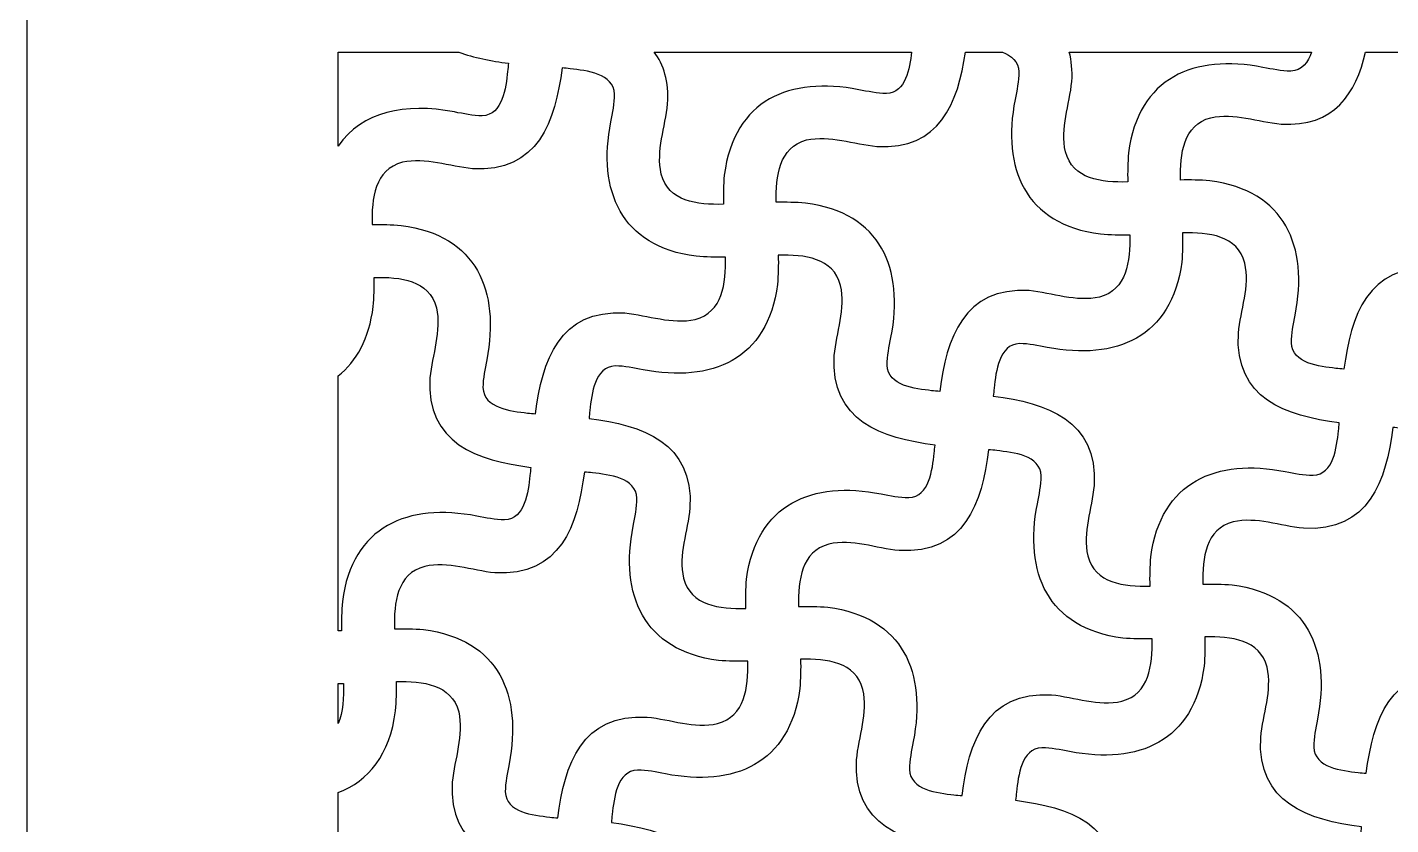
# Model space of a CAD drawing. Header units: centimetres. Extents: x 14.9 to 19.8, y -9 to 9.
# Drawn here: x 14.876 to 17.387, y 5.573 to 7.042 of the extents above; entities that cross this region are included whole.
import ezdxf

# ---------------------------------------------------------------- set-up
doc = ezdxf.new("R2010")
doc.units = ezdxf.units.CM
doc.header["$MEASUREMENT"] = 0
doc.layers.add('layer 1', color=7, linetype='Continuous')

msp = doc.modelspace()

# ---------------------------------------------------------------- linework, layer by layer
at = {"layer": 'layer 1', "color": 250}
msp.add_open_spline([(19.7855, 9.00077), (18.14914, 9.00077), (16.51278, 9.00077), (14.87641, 9.00077), (14.87641, 9.00077), (14.87641, 3.53168), (14.87641, -1.93741), (14.87641, -7.4065), (14.87641, -7.4065), (14.87643, -7.4065), (14.87644, -7.4065), (14.87645, -7.4065), (14.87645, -7.4065), (14.87645, -7.93741), (14.87645, -8.46832), (14.87645, -8.99923), (14.87645, -8.99923), (15.06736, -8.99923), (15.25827, -8.99923), (15.44918, -8.99923), (15.44918, -8.99923), (15.44918, -8.91741), (15.44918, -8.83559), (15.44918, -8.75378), (15.44918, -8.75378), (15.65112, -8.75378), (15.85306, -8.75378), (16.055, -8.75378), (16.055, -8.75378), (16.055, -8.5939), (16.055, -8.43402), (16.055, -8.27413), (16.055, -8.27413), (16.1367, -8.27251), (16.2184, -8.27088), (16.30009, -8.26924), (16.30009, -8.26924), (16.3146, -8.31061), (16.33361, -8.34649), (16.36518, -8.37815), (16.36518, -8.37815), (16.39609, -8.40916), (16.42803, -8.42833), (16.46555, -8.43705), (16.46555, -8.43705), (16.5152, -8.4486), (16.56764, -8.44357), (16.6075, -8.4088), (16.6075, -8.4088), (16.64607, -8.37513), (16.66833, -8.32123), (16.67633, -8.2698), (16.67633, -8.2698), (16.69915, -8.27211), (16.71856, -8.27158), (16.73687, -8.26896), (16.73687, -8.26896), (16.82824, -8.25588), (16.87139, -8.19807), (16.87911, -8.11089), (16.87911, -8.11089), (16.881, -8.08953), (16.87949, -8.06844), (16.87271, -8.04988), (16.87271, -8.04988), (16.87414, -8.05023), (16.87558, -8.05059), (16.87701, -8.05095), (16.87701, -8.05095), (16.90926, -8.0621), (16.9415, -8.07324), (16.97374, -8.08439), (16.97374, -8.08439), (16.99308, -8.28195), (17.14564, -8.43577), (17.33098, -8.43577), (17.33098, -8.43577), (17.51631, -8.43577), (17.66888, -8.28195), (17.68822, -8.08439), (17.68822, -8.08439), (17.72046, -8.07324), (17.7527, -8.0621), (17.78494, -8.05095), (17.78494, -8.05095), (17.78638, -8.05059), (17.78781, -8.05023), (17.78925, -8.04988), (17.78925, -8.04988), (17.78246, -8.06844), (17.78096, -8.08953), (17.78285, -8.11089), (17.78285, -8.11089), (17.79056, -8.19807), (17.83372, -8.25588), (17.92508, -8.26896), (17.92508, -8.26896), (17.94339, -8.27158), (17.96281, -8.27211), (17.98563, -8.2698), (17.98563, -8.2698), (17.99362, -8.32123), (18.01588, -8.37513), (18.05446, -8.4088), (18.05446, -8.4088), (18.09432, -8.44357), (18.14676, -8.4486), (18.19641, -8.43705), (18.19641, -8.43705), (18.23393, -8.42833), (18.26587, -8.40916), (18.29678, -8.37815), (18.29678, -8.37815), (18.32835, -8.34649), (18.34735, -8.31061), (18.36186, -8.26924), (18.36186, -8.26924), (18.44356, -8.27088), (18.52526, -8.27251), (18.60696, -8.27413), (18.60696, -8.27413), (18.60696, -8.43402), (18.60696, -8.5939), (18.60696, -8.75378), (18.60696, -8.75378), (18.80889, -8.75378), (19.01084, -8.75378), (19.21278, -8.75378), (19.21278, -8.75378), (19.21278, -8.83559), (19.21278, -8.91741), (19.21278, -8.99923), (19.21278, -8.99923), (19.40368, -8.99923), (19.59459, -8.99923), (19.7855, -8.99923), (19.7855, -8.99923), (19.7855, -8.46832), (19.7855, -7.93741), (19.7855, -7.4065), (19.7855, -7.4065), (19.7855, -1.93741), (19.7855, 3.53168), (19.7855, 9.00077)], degree=3, knots=[0, 0, 0, 0, 0.027027, 0.027027, 0.027027, 0.027027, 0.0540541, 0.0540541, 0.0540541, 0.0540541, 0.0810811, 0.0810811, 0.0810811, 0.0810811, 0.1081081, 0.1081081, 0.1081081, 0.1081081, 0.1351351, 0.1351351, 0.1351351, 0.1351351, 0.1621622, 0.1621622, 0.1621622, 0.1621622, 0.1891892, 0.1891892, 0.1891892, 0.1891892, 0.2162162, 0.2162162, 0.2162162, 0.2162162, 0.2432432, 0.2432432, 0.2432432, 0.2432432, 0.2702703, 0.2702703, 0.2702703, 0.2702703, 0.2972973, 0.2972973, 0.2972973, 0.2972973, 0.3243243, 0.3243243, 0.3243243, 0.3243243, 0.3513514, 0.3513514, 0.3513514, 0.3513514, 0.3783784, 0.3783784, 0.3783784, 0.3783784, 0.4054054, 0.4054054, 0.4054054, 0.4054054, 0.4324324, 0.4324324, 0.4324324, 0.4324324, 0.4594595, 0.4594595, 0.4594595, 0.4594595, 0.4864865, 0.4864865, 0.4864865, 0.4864865, 0.5135135, 0.5135135, 0.5135135, 0.5135135, 0.5405405, 0.5405405, 0.5405405, 0.5405405, 0.5675676, 0.5675676, 0.5675676, 0.5675676, 0.5945946, 0.5945946, 0.5945946, 0.5945946, 0.6216216, 0.6216216, 0.6216216, 0.6216216, 0.6486486, 0.6486486, 0.6486486, 0.6486486, 0.6756757, 0.6756757, 0.6756757, 0.6756757, 0.7027027, 0.7027027, 0.7027027, 0.7027027, 0.7297297, 0.7297297, 0.7297297, 0.7297297, 0.7567568, 0.7567568, 0.7567568, 0.7567568, 0.7837838, 0.7837838, 0.7837838, 0.7837838, 0.8108108, 0.8108108, 0.8108108, 0.8108108, 0.8378378, 0.8378378, 0.8378378, 0.8378378, 0.8648649, 0.8648649, 0.8648649, 0.8648649, 0.8918919, 0.8918919, 0.8918919, 0.8918919, 0.9189189, 0.9189189, 0.9189189, 0.9189189, 0.9459459, 0.9459459, 0.9459459, 0.9459459, 1, 1, 1, 1], dxfattribs=at)
at = {"layer": 'layer 1', "color": 7}
for points, knots in [([(15.67113, 6.99622), (15.59714, 6.99622), (15.52313, 6.99622), (15.44915, 6.99622), (15.44915, 6.99622), (15.44915, 6.93852), (15.44915, 6.88083), (15.44915, 6.82312), (15.44915, 6.82312), (15.49294, 6.88638), (15.57196, 6.90335), (15.66306, 6.8858), (15.66306, 6.8858), (15.67999, 6.88251), (15.69691, 6.87896), (15.71422, 6.87876), (15.71422, 6.87876), (15.75228, 6.88056), (15.75745, 6.93029), (15.76099, 6.96066), (15.76099, 6.96066), (15.76154, 6.96557), (15.76204, 6.97055), (15.76249, 6.97559), (15.76249, 6.97559), (15.7306, 6.97955), (15.69899, 6.98564), (15.67113, 6.99622)], [0, 0, 0, 0, 0.125, 0.125, 0.125, 0.125, 0.25, 0.25, 0.25, 0.25, 0.375, 0.375, 0.375, 0.375, 0.5, 0.5, 0.5, 0.5, 0.625, 0.625, 0.625, 0.625, 0.75, 0.75, 0.75, 0.75, 1, 1, 1, 1]), ([(16.50469, 6.99622), (16.34678, 6.99622), (16.18886, 6.99622), (16.03094, 6.99622), (16.03094, 6.99622), (16.04844, 6.97294), (16.05794, 6.94207), (16.05548, 6.90084), (16.05548, 6.90084), (16.05119, 6.8582), (16.03422, 6.8144), (16.04362, 6.77154), (16.04362, 6.77154), (16.0571, 6.72065), (16.10998, 6.71471), (16.15841, 6.71584), (16.15841, 6.71584), (16.1581, 6.73374), (16.1583, 6.75162), (16.15986, 6.76962), (16.15986, 6.76962), (16.17805, 6.90926), (16.28115, 6.95124), (16.40741, 6.9269), (16.40741, 6.9269), (16.42434, 6.92361), (16.44126, 6.92007), (16.45857, 6.91987), (16.45857, 6.91987), (16.4944, 6.92156), (16.50108, 6.96571), (16.50469, 6.99622)], [0, 0, 0, 0, 0.1111111, 0.1111111, 0.1111111, 0.1111111, 0.2222222, 0.2222222, 0.2222222, 0.2222222, 0.3333333, 0.3333333, 0.3333333, 0.3333333, 0.4444444, 0.4444444, 0.4444444, 0.4444444, 0.5555556, 0.5555556, 0.5555556, 0.5555556, 0.6666667, 0.6666667, 0.6666667, 0.6666667, 0.7777778, 0.7777778, 0.7777778, 0.7777778, 1, 1, 1, 1]), ([(16.67187, 6.99622), (16.64921, 6.99622), (16.62656, 6.99622), (16.60389, 6.99622), (16.60389, 6.99622), (16.59059, 6.90269), (16.55631, 6.81543), (16.44071, 6.82235), (16.44071, 6.82235), (16.39807, 6.82665), (16.35426, 6.84362), (16.31141, 6.83422), (16.31141, 6.83422), (16.26052, 6.82074), (16.25459, 6.76785), (16.25571, 6.71943), (16.25571, 6.71943), (16.27362, 6.71972), (16.29149, 6.71953), (16.30948, 6.71798), (16.30948, 6.71798), (16.44912, 6.69978), (16.49111, 6.59668), (16.46678, 6.47043), (16.46678, 6.47043), (16.46349, 6.4535), (16.45994, 6.43656), (16.45974, 6.41927), (16.45974, 6.41927), (16.46154, 6.3812), (16.51127, 6.37604), (16.54165, 6.37249), (16.54165, 6.37249), (16.54655, 6.37195), (16.55154, 6.37145), (16.55657, 6.37099), (16.55657, 6.37099), (16.56872, 6.46885), (16.60086, 6.56393), (16.72134, 6.55671), (16.72134, 6.55671), (16.76398, 6.55242), (16.80779, 6.53545), (16.85064, 6.54486), (16.85064, 6.54486), (16.90154, 6.55833), (16.90747, 6.61122), (16.90635, 6.65964), (16.90635, 6.65964), (16.88844, 6.65934), (16.87056, 6.65954), (16.85257, 6.6611), (16.85257, 6.6611), (16.71293, 6.67929), (16.67094, 6.78239), (16.69528, 6.90865), (16.69528, 6.90865), (16.69856, 6.92558), (16.70211, 6.9425), (16.70231, 6.95981), (16.70231, 6.95981), (16.70141, 6.97892), (16.68842, 6.98974), (16.67187, 6.99622)], [0, 0, 0, 0, 0.0588235, 0.0588235, 0.0588235, 0.0588235, 0.1176471, 0.1176471, 0.1176471, 0.1176471, 0.1764706, 0.1764706, 0.1764706, 0.1764706, 0.2352941, 0.2352941, 0.2352941, 0.2352941, 0.2941176, 0.2941176, 0.2941176, 0.2941176, 0.3529412, 0.3529412, 0.3529412, 0.3529412, 0.4117647, 0.4117647, 0.4117647, 0.4117647, 0.4705882, 0.4705882, 0.4705882, 0.4705882, 0.5294118, 0.5294118, 0.5294118, 0.5294118, 0.5882353, 0.5882353, 0.5882353, 0.5882353, 0.6470588, 0.6470588, 0.6470588, 0.6470588, 0.7058824, 0.7058824, 0.7058824, 0.7058824, 0.7647059, 0.7647059, 0.7647059, 0.7647059, 0.8235294, 0.8235294, 0.8235294, 0.8235294, 0.8823529, 0.8823529, 0.8823529, 0.8823529, 1, 1, 1, 1]), ([(17.24106, 6.99622), (17.09241, 6.99622), (16.94374, 6.99622), (16.79508, 6.99622), (16.79508, 6.99622), (16.79931, 6.98048), (16.80105, 6.9625), (16.79983, 6.94195), (16.79983, 6.94195), (16.79554, 6.89931), (16.77857, 6.8555), (16.78797, 6.81265), (16.78797, 6.81265), (16.80145, 6.76175), (16.85433, 6.75581), (16.90275, 6.75695), (16.90275, 6.75695), (16.90245, 6.77486), (16.90265, 6.79273), (16.90421, 6.81073), (16.90421, 6.81073), (16.9224, 6.95036), (17.02551, 6.99235), (17.15176, 6.96802), (17.15176, 6.96802), (17.16869, 6.96473), (17.18561, 6.96118), (17.20291, 6.96098), (17.20291, 6.96098), (17.22384, 6.96197), (17.23482, 6.97744), (17.24106, 6.99622)], [0, 0, 0, 0, 0.1111111, 0.1111111, 0.1111111, 0.1111111, 0.2222222, 0.2222222, 0.2222222, 0.2222222, 0.3333333, 0.3333333, 0.3333333, 0.3333333, 0.4444444, 0.4444444, 0.4444444, 0.4444444, 0.5555556, 0.5555556, 0.5555556, 0.5555556, 0.6666667, 0.6666667, 0.6666667, 0.6666667, 0.7777778, 0.7777778, 0.7777778, 0.7777778, 1, 1, 1, 1]), ([(17.44653, 6.99622), (17.41125, 6.99622), (17.37598, 6.99622), (17.3407, 6.99622), (17.3407, 6.99622), (17.32292, 6.91988), (17.28343, 6.85758), (17.18506, 6.86346), (17.18506, 6.86346), (17.14241, 6.86775), (17.09862, 6.88473), (17.05576, 6.87533), (17.05576, 6.87533), (17.00486, 6.86184), (16.99893, 6.80897), (17.00005, 6.76054), (17.00005, 6.76054), (17.01797, 6.76084), (17.03584, 6.76065), (17.05383, 6.75909), (17.05383, 6.75909), (17.19347, 6.74089), (17.23546, 6.63779), (17.21113, 6.51153), (17.21113, 6.51153), (17.20784, 6.4946), (17.20429, 6.47768), (17.20409, 6.46037), (17.20409, 6.46037), (17.20588, 6.42231), (17.25561, 6.41714), (17.28599, 6.4136), (17.28599, 6.4136), (17.2909, 6.41306), (17.29588, 6.41255), (17.30093, 6.4121), (17.30093, 6.4121), (17.31306, 6.50997), (17.34522, 6.60504), (17.46569, 6.59782), (17.46569, 6.59782), (17.50834, 6.59354), (17.55214, 6.57656), (17.59499, 6.58596), (17.59499, 6.58596), (17.64589, 6.59944), (17.65183, 6.65233), (17.6507, 6.70076), (17.6507, 6.70076), (17.6328, 6.70046), (17.61492, 6.70065), (17.59691, 6.70221), (17.59691, 6.70221), (17.45728, 6.7204), (17.41529, 6.8235), (17.43963, 6.94976), (17.43963, 6.94976), (17.44261, 6.96516), (17.44583, 6.98054), (17.44653, 6.99622)], [0, 0, 0, 0, 0.0625, 0.0625, 0.0625, 0.0625, 0.125, 0.125, 0.125, 0.125, 0.1875, 0.1875, 0.1875, 0.1875, 0.25, 0.25, 0.25, 0.25, 0.3125, 0.3125, 0.3125, 0.3125, 0.375, 0.375, 0.375, 0.375, 0.4375, 0.4375, 0.4375, 0.4375, 0.5, 0.5, 0.5, 0.5, 0.5625, 0.5625, 0.5625, 0.5625, 0.625, 0.625, 0.625, 0.625, 0.6875, 0.6875, 0.6875, 0.6875, 0.75, 0.75, 0.75, 0.75, 0.8125, 0.8125, 0.8125, 0.8125, 0.875, 0.875, 0.875, 0.875, 1, 1, 1, 1]), ([(15.51136, 6.67832), (15.51023, 6.72675), (15.51617, 6.77962), (15.56706, 6.79311), (15.56706, 6.79311), (15.60992, 6.80251), (15.65372, 6.78553), (15.69636, 6.78124), (15.69636, 6.78124), (15.81684, 6.77404), (15.84899, 6.86911), (15.86113, 6.96698), (15.86113, 6.96698), (15.86617, 6.96652), (15.87115, 6.96602), (15.87606, 6.96547), (15.87606, 6.96547), (15.90645, 6.96193), (15.95617, 6.95677), (15.95797, 6.9187), (15.95797, 6.9187), (15.95777, 6.9014), (15.95421, 6.88447), (15.95092, 6.86754), (15.95092, 6.86754), (15.9266, 6.74128), (15.96858, 6.63818), (16.10822, 6.61999), (16.10822, 6.61999), (16.12621, 6.61843), (16.1441, 6.61824), (16.16199, 6.61854), (16.16199, 6.61854), (16.16313, 6.57011), (16.15719, 6.51723), (16.10629, 6.50376), (16.10629, 6.50376), (16.06344, 6.49434), (16.01964, 6.51132), (15.97699, 6.51561), (15.97699, 6.51561), (15.85651, 6.52282), (15.82437, 6.42775), (15.81223, 6.32988), (15.81223, 6.32988), (15.80718, 6.33035), (15.8022, 6.33085), (15.79729, 6.33138), (15.79729, 6.33138), (15.76692, 6.33493), (15.71718, 6.34009), (15.7154, 6.37817), (15.7154, 6.37817), (15.71559, 6.39546), (15.71914, 6.41238), (15.72243, 6.42932), (15.72243, 6.42932), (15.74676, 6.55558), (15.70477, 6.65867), (15.56513, 6.67687), (15.56513, 6.67687), (15.54714, 6.67843), (15.52927, 6.67862), (15.51136, 6.67832)], [0, 0, 0, 0, 0.0588235, 0.0588235, 0.0588235, 0.0588235, 0.1176471, 0.1176471, 0.1176471, 0.1176471, 0.1764706, 0.1764706, 0.1764706, 0.1764706, 0.2352941, 0.2352941, 0.2352941, 0.2352941, 0.2941176, 0.2941176, 0.2941176, 0.2941176, 0.3529412, 0.3529412, 0.3529412, 0.3529412, 0.4117647, 0.4117647, 0.4117647, 0.4117647, 0.4705882, 0.4705882, 0.4705882, 0.4705882, 0.5294118, 0.5294118, 0.5294118, 0.5294118, 0.5882353, 0.5882353, 0.5882353, 0.5882353, 0.6470588, 0.6470588, 0.6470588, 0.6470588, 0.7058824, 0.7058824, 0.7058824, 0.7058824, 0.7647059, 0.7647059, 0.7647059, 0.7647059, 0.8235294, 0.8235294, 0.8235294, 0.8235294, 0.8823529, 0.8823529, 0.8823529, 0.8823529, 1, 1, 1, 1]), ([(16.94386, 6.01259), (16.89544, 6.01147), (16.84256, 6.0174), (16.82908, 6.0683), (16.82908, 6.0683), (16.81968, 6.11116), (16.83665, 6.15495), (16.84093, 6.1976), (16.84093, 6.1976), (16.84815, 6.31808), (16.75308, 6.35022), (16.65521, 6.36237), (16.65521, 6.36237), (16.65567, 6.36741), (16.65617, 6.37239), (16.65671, 6.37729), (16.65671, 6.37729), (16.66025, 6.40767), (16.66542, 6.4574), (16.70349, 6.4592), (16.70349, 6.4592), (16.72079, 6.45901), (16.73772, 6.45545), (16.75464, 6.45216), (16.75464, 6.45216), (16.8809, 6.42783), (16.984, 6.46982), (17.00219, 6.60945), (17.00219, 6.60945), (17.00375, 6.62745), (17.00394, 6.64533), (17.00364, 6.66323), (17.00364, 6.66323), (17.05207, 6.66437), (17.10496, 6.65842), (17.11844, 6.60753), (17.11844, 6.60753), (17.12784, 6.56468), (17.11086, 6.52088), (17.10658, 6.47823), (17.10658, 6.47823), (17.09935, 6.35776), (17.19443, 6.3256), (17.29231, 6.31347), (17.29231, 6.31347), (17.29184, 6.30842), (17.29134, 6.30344), (17.29079, 6.29853), (17.29079, 6.29853), (17.28727, 6.26815), (17.28209, 6.21842), (17.24403, 6.21664), (17.24403, 6.21664), (17.22672, 6.21684), (17.2098, 6.22038), (17.19287, 6.22367), (17.19287, 6.22367), (17.06661, 6.248), (16.96351, 6.20601), (16.94531, 6.06638), (16.94531, 6.06638), (16.94376, 6.04838), (16.94356, 6.03051), (16.94386, 6.01259)], [0, 0, 0, 0, 0.0588235, 0.0588235, 0.0588235, 0.0588235, 0.1176471, 0.1176471, 0.1176471, 0.1176471, 0.1764706, 0.1764706, 0.1764706, 0.1764706, 0.2352941, 0.2352941, 0.2352941, 0.2352941, 0.2941176, 0.2941176, 0.2941176, 0.2941176, 0.3529412, 0.3529412, 0.3529412, 0.3529412, 0.4117647, 0.4117647, 0.4117647, 0.4117647, 0.4705882, 0.4705882, 0.4705882, 0.4705882, 0.5294118, 0.5294118, 0.5294118, 0.5294118, 0.5882353, 0.5882353, 0.5882353, 0.5882353, 0.6470588, 0.6470588, 0.6470588, 0.6470588, 0.7058824, 0.7058824, 0.7058824, 0.7058824, 0.7647059, 0.7647059, 0.7647059, 0.7647059, 0.8235294, 0.8235294, 0.8235294, 0.8235294, 0.8823529, 0.8823529, 0.8823529, 0.8823529, 1, 1, 1, 1]), ([(16.2593, 6.62212), (16.30773, 6.62325), (16.3606, 6.61732), (16.37408, 6.56643), (16.37408, 6.56643), (16.38348, 6.52357), (16.36652, 6.47977), (16.36223, 6.43712), (16.36223, 6.43712), (16.35501, 6.31665), (16.45008, 6.28449), (16.54796, 6.27235), (16.54796, 6.27235), (16.54749, 6.26732), (16.54699, 6.26233), (16.54645, 6.25743), (16.54645, 6.25743), (16.54291, 6.22704), (16.53774, 6.17731), (16.49967, 6.17552), (16.49967, 6.17552), (16.48237, 6.17572), (16.46544, 6.17927), (16.44852, 6.18255), (16.44852, 6.18255), (16.32226, 6.20688), (16.21916, 6.1649), (16.20097, 6.02528), (16.20097, 6.02528), (16.19941, 6.00727), (16.19922, 5.9894), (16.19952, 5.97149), (16.19952, 5.97149), (16.15109, 5.97036), (16.0982, 5.9763), (16.08472, 6.0272), (16.08472, 6.0272), (16.07532, 6.07005), (16.0923, 6.11384), (16.09658, 6.15649), (16.09658, 6.15649), (16.1038, 6.27697), (16.00873, 6.30911), (15.91086, 6.32125), (15.91086, 6.32125), (15.91132, 6.3263), (15.91182, 6.33128), (15.91236, 6.33619), (15.91236, 6.33619), (15.9159, 6.36657), (15.92107, 6.4163), (15.95914, 6.41809), (15.95914, 6.41809), (15.97644, 6.4179), (15.99336, 6.41435), (16.0103, 6.41106), (16.0103, 6.41106), (16.13655, 6.38672), (16.23965, 6.42871), (16.25785, 6.56835), (16.25785, 6.56835), (16.2594, 6.58634), (16.2596, 6.60422), (16.2593, 6.62212)], [0, 0, 0, 0, 0.0588235, 0.0588235, 0.0588235, 0.0588235, 0.1176471, 0.1176471, 0.1176471, 0.1176471, 0.1764706, 0.1764706, 0.1764706, 0.1764706, 0.2352941, 0.2352941, 0.2352941, 0.2352941, 0.2941176, 0.2941176, 0.2941176, 0.2941176, 0.3529412, 0.3529412, 0.3529412, 0.3529412, 0.4117647, 0.4117647, 0.4117647, 0.4117647, 0.4705882, 0.4705882, 0.4705882, 0.4705882, 0.5294118, 0.5294118, 0.5294118, 0.5294118, 0.5882353, 0.5882353, 0.5882353, 0.5882353, 0.6470588, 0.6470588, 0.6470588, 0.6470588, 0.7058824, 0.7058824, 0.7058824, 0.7058824, 0.7647059, 0.7647059, 0.7647059, 0.7647059, 0.8235294, 0.8235294, 0.8235294, 0.8235294, 0.8823529, 0.8823529, 0.8823529, 0.8823529, 1, 1, 1, 1]), ([(15.44915, 6.39981), (15.44915, 6.2433), (15.44915, 6.0868), (15.44915, 5.93028), (15.44915, 5.93028), (15.45116, 5.93031), (15.45316, 5.93033), (15.45516, 5.93038), (15.45516, 5.93038), (15.45487, 5.94829), (15.45506, 5.96616), (15.45661, 5.98416), (15.45661, 5.98416), (15.47481, 6.12379), (15.57791, 6.16578), (15.70416, 6.14145), (15.70416, 6.14145), (15.7211, 6.13817), (15.73802, 6.13462), (15.75533, 6.13442), (15.75533, 6.13442), (15.79339, 6.1362), (15.79855, 6.18594), (15.8021, 6.21632), (15.8021, 6.21632), (15.80264, 6.22123), (15.80314, 6.2262), (15.80361, 6.23125), (15.80361, 6.23125), (15.70573, 6.24339), (15.61066, 6.27554), (15.61787, 6.39602), (15.61787, 6.39602), (15.62216, 6.43866), (15.63914, 6.48246), (15.62974, 6.52532), (15.62974, 6.52532), (15.61626, 6.5762), (15.56338, 6.58215), (15.51495, 6.58101), (15.51495, 6.58101), (15.51525, 6.56311), (15.51505, 6.54523), (15.51349, 6.52724), (15.51349, 6.52724), (15.50577, 6.46796), (15.48275, 6.42629), (15.44915, 6.39981)], [0, 0, 0, 0, 0.0769231, 0.0769231, 0.0769231, 0.0769231, 0.1538462, 0.1538462, 0.1538462, 0.1538462, 0.2307692, 0.2307692, 0.2307692, 0.2307692, 0.3076923, 0.3076923, 0.3076923, 0.3076923, 0.3846154, 0.3846154, 0.3846154, 0.3846154, 0.4615385, 0.4615385, 0.4615385, 0.4615385, 0.5384615, 0.5384615, 0.5384615, 0.5384615, 0.6153846, 0.6153846, 0.6153846, 0.6153846, 0.6923077, 0.6923077, 0.6923077, 0.6923077, 0.7692308, 0.7692308, 0.7692308, 0.7692308, 0.8461538, 0.8461538, 0.8461538, 0.8461538, 1, 1, 1, 1]), ([(17.6918, 5.9564), (17.69293, 5.90798), (17.68699, 5.85509), (17.6361, 5.84161), (17.6361, 5.84161), (17.59324, 5.83222), (17.54945, 5.84918), (17.5068, 5.85347), (17.5068, 5.85347), (17.38632, 5.86069), (17.35418, 5.76562), (17.34203, 5.66774), (17.34203, 5.66774), (17.33699, 5.66821), (17.332, 5.66871), (17.3271, 5.66926), (17.3271, 5.66926), (17.29673, 5.67279), (17.24699, 5.67795), (17.2452, 5.71603), (17.2452, 5.71603), (17.24539, 5.73333), (17.24895, 5.75026), (17.25224, 5.76718), (17.25224, 5.76718), (17.27656, 5.89344), (17.23458, 5.99654), (17.09495, 6.01473), (17.09495, 6.01473), (17.07695, 6.01629), (17.05907, 6.01649), (17.04116, 6.01619), (17.04116, 6.01619), (17.04003, 6.06461), (17.04597, 6.1175), (17.09687, 6.13097), (17.09687, 6.13097), (17.13972, 6.14037), (17.18352, 6.1234), (17.22617, 6.11912), (17.22617, 6.11912), (17.34665, 6.1119), (17.37879, 6.20697), (17.39093, 6.30484), (17.39093, 6.30484), (17.39597, 6.30438), (17.40096, 6.30388), (17.40587, 6.30334), (17.40587, 6.30334), (17.43625, 6.29981), (17.48597, 6.29463), (17.48777, 6.25657), (17.48777, 6.25657), (17.48757, 6.23926), (17.48402, 6.22234), (17.48073, 6.2054), (17.48073, 6.2054), (17.4564, 6.07915), (17.49838, 5.97605), (17.63802, 5.95785), (17.63802, 5.95785), (17.65602, 5.9563), (17.67389, 5.95611), (17.6918, 5.9564)], [0, 0, 0, 0, 0.0588235, 0.0588235, 0.0588235, 0.0588235, 0.1176471, 0.1176471, 0.1176471, 0.1176471, 0.1764706, 0.1764706, 0.1764706, 0.1764706, 0.2352941, 0.2352941, 0.2352941, 0.2352941, 0.2941176, 0.2941176, 0.2941176, 0.2941176, 0.3529412, 0.3529412, 0.3529412, 0.3529412, 0.4117647, 0.4117647, 0.4117647, 0.4117647, 0.4705882, 0.4705882, 0.4705882, 0.4705882, 0.5294118, 0.5294118, 0.5294118, 0.5294118, 0.5882353, 0.5882353, 0.5882353, 0.5882353, 0.6470588, 0.6470588, 0.6470588, 0.6470588, 0.7058824, 0.7058824, 0.7058824, 0.7058824, 0.7647059, 0.7647059, 0.7647059, 0.7647059, 0.8235294, 0.8235294, 0.8235294, 0.8235294, 0.8823529, 0.8823529, 0.8823529, 0.8823529, 1, 1, 1, 1]), ([(16.94745, 5.9153), (16.94859, 5.86688), (16.94265, 5.81399), (16.89175, 5.80051), (16.89175, 5.80051), (16.8489, 5.79111), (16.8051, 5.80808), (16.76245, 5.81237), (16.76245, 5.81237), (16.64198, 5.81959), (16.60983, 5.72451), (16.59768, 5.62663), (16.59768, 5.62663), (16.59264, 5.6271), (16.58766, 5.6276), (16.58275, 5.62815), (16.58275, 5.62815), (16.55237, 5.63168), (16.50264, 5.63685), (16.50085, 5.67492), (16.50085, 5.67492), (16.50105, 5.69222), (16.50459, 5.70915), (16.50788, 5.72607), (16.50788, 5.72607), (16.53222, 5.85233), (16.49024, 5.95543), (16.3506, 5.97363), (16.3506, 5.97363), (16.33259, 5.97519), (16.31472, 5.97538), (16.29682, 5.97507), (16.29682, 5.97507), (16.29569, 6.0235), (16.30163, 6.07639), (16.35252, 6.08987), (16.35252, 6.08987), (16.39537, 6.09927), (16.43918, 6.08229), (16.48182, 6.07801), (16.48182, 6.07801), (16.60229, 6.07079), (16.63445, 6.16586), (16.64659, 6.26373), (16.64659, 6.26373), (16.65162, 6.26327), (16.65661, 6.26278), (16.66151, 6.26223), (16.66151, 6.26223), (16.6919, 6.25869), (16.74163, 6.25352), (16.74342, 6.21545), (16.74342, 6.21545), (16.74322, 6.19815), (16.73967, 6.18123), (16.73638, 6.16429), (16.73638, 6.16429), (16.71205, 6.03805), (16.75404, 5.93495), (16.89368, 5.91674), (16.89368, 5.91674), (16.91167, 5.91519), (16.92955, 5.91499), (16.94745, 5.9153)], [0, 0, 0, 0, 0.0588235, 0.0588235, 0.0588235, 0.0588235, 0.1176471, 0.1176471, 0.1176471, 0.1176471, 0.1764706, 0.1764706, 0.1764706, 0.1764706, 0.2352941, 0.2352941, 0.2352941, 0.2352941, 0.2941176, 0.2941176, 0.2941176, 0.2941176, 0.3529412, 0.3529412, 0.3529412, 0.3529412, 0.4117647, 0.4117647, 0.4117647, 0.4117647, 0.4705882, 0.4705882, 0.4705882, 0.4705882, 0.5294118, 0.5294118, 0.5294118, 0.5294118, 0.5882353, 0.5882353, 0.5882353, 0.5882353, 0.6470588, 0.6470588, 0.6470588, 0.6470588, 0.7058824, 0.7058824, 0.7058824, 0.7058824, 0.7647059, 0.7647059, 0.7647059, 0.7647059, 0.8235294, 0.8235294, 0.8235294, 0.8235294, 0.8823529, 0.8823529, 0.8823529, 0.8823529, 1, 1, 1, 1]), ([(16.2031, 5.8742), (16.20423, 5.82577), (16.19829, 5.77288), (16.1474, 5.7594), (16.1474, 5.7594), (16.10454, 5.75), (16.06074, 5.76698), (16.0181, 5.77126), (16.0181, 5.77126), (15.89762, 5.77848), (15.86548, 5.68341), (15.85333, 5.58553), (15.85333, 5.58553), (15.84829, 5.58599), (15.84331, 5.58649), (15.8384, 5.58704), (15.8384, 5.58704), (15.80803, 5.59058), (15.75829, 5.59575), (15.7565, 5.63381), (15.7565, 5.63381), (15.75669, 5.65112), (15.76025, 5.66804), (15.76353, 5.68497), (15.76353, 5.68497), (15.78787, 5.81122), (15.74588, 5.91432), (15.60624, 5.93252), (15.60624, 5.93252), (15.58825, 5.93408), (15.57038, 5.93427), (15.55247, 5.93398), (15.55247, 5.93398), (15.55134, 5.98241), (15.55727, 6.03528), (15.60817, 6.04876), (15.60817, 6.04876), (15.65102, 6.05816), (15.69482, 6.04119), (15.73747, 6.0369), (15.73747, 6.0369), (15.85795, 6.02968), (15.8901, 6.12476), (15.90224, 6.22262), (15.90224, 6.22262), (15.90728, 6.22217), (15.91226, 6.22167), (15.91717, 6.22112), (15.91717, 6.22112), (15.94755, 6.21759), (15.99728, 6.21241), (15.99907, 6.17435), (15.99907, 6.17435), (15.99887, 6.15704), (15.99532, 6.14012), (15.99204, 6.1232), (15.99204, 6.1232), (15.96771, 5.99693), (16.00969, 5.89384), (16.14933, 5.87564), (16.14933, 5.87564), (16.16732, 5.87408), (16.1852, 5.87388), (16.2031, 5.8742)], [0, 0, 0, 0, 0.0588235, 0.0588235, 0.0588235, 0.0588235, 0.1176471, 0.1176471, 0.1176471, 0.1176471, 0.1764706, 0.1764706, 0.1764706, 0.1764706, 0.2352941, 0.2352941, 0.2352941, 0.2352941, 0.2941176, 0.2941176, 0.2941176, 0.2941176, 0.3529412, 0.3529412, 0.3529412, 0.3529412, 0.4117647, 0.4117647, 0.4117647, 0.4117647, 0.4705882, 0.4705882, 0.4705882, 0.4705882, 0.5294118, 0.5294118, 0.5294118, 0.5294118, 0.5882353, 0.5882353, 0.5882353, 0.5882353, 0.6470588, 0.6470588, 0.6470588, 0.6470588, 0.7058824, 0.7058824, 0.7058824, 0.7058824, 0.7647059, 0.7647059, 0.7647059, 0.7647059, 0.8235294, 0.8235294, 0.8235294, 0.8235294, 0.8823529, 0.8823529, 0.8823529, 0.8823529, 1, 1, 1, 1]), ([(16.98497, 5.26825), (16.93655, 5.26712), (16.88366, 5.27306), (16.87018, 5.32395), (16.87018, 5.32395), (16.86078, 5.3668), (16.87775, 5.41061), (16.88205, 5.45325), (16.88205, 5.45325), (16.88927, 5.57373), (16.79419, 5.60588), (16.69632, 5.61802), (16.69632, 5.61802), (16.69678, 5.62307), (16.69728, 5.62804), (16.69782, 5.63295), (16.69782, 5.63295), (16.70136, 5.66333), (16.70652, 5.71307), (16.74459, 5.71485), (16.74459, 5.71485), (16.7619, 5.71465), (16.77883, 5.7111), (16.79576, 5.70782), (16.79576, 5.70782), (16.92201, 5.68348), (17.02511, 5.72547), (17.04331, 5.86511), (17.04331, 5.86511), (17.04486, 5.88311), (17.04506, 5.90098), (17.04476, 5.91889), (17.04476, 5.91889), (17.09318, 5.92002), (17.14606, 5.91408), (17.15954, 5.86318), (17.15954, 5.86318), (17.16895, 5.82032), (17.15198, 5.77652), (17.14769, 5.73388), (17.14769, 5.73388), (17.14047, 5.6134), (17.23553, 5.58126), (17.33341, 5.56911), (17.33341, 5.56911), (17.33295, 5.56407), (17.33245, 5.55909), (17.3319, 5.55418), (17.3319, 5.55418), (17.32837, 5.5238), (17.32319, 5.47408), (17.28513, 5.47228), (17.28513, 5.47228), (17.26782, 5.47248), (17.2509, 5.47603), (17.23397, 5.47931), (17.23397, 5.47931), (17.10772, 5.50365), (17.00462, 5.46166), (16.98642, 5.32202), (16.98642, 5.32202), (16.98487, 5.30402), (16.98467, 5.28616), (16.98497, 5.26825)], [0, 0, 0, 0, 0.0588235, 0.0588235, 0.0588235, 0.0588235, 0.1176471, 0.1176471, 0.1176471, 0.1176471, 0.1764706, 0.1764706, 0.1764706, 0.1764706, 0.2352941, 0.2352941, 0.2352941, 0.2352941, 0.2941176, 0.2941176, 0.2941176, 0.2941176, 0.3529412, 0.3529412, 0.3529412, 0.3529412, 0.4117647, 0.4117647, 0.4117647, 0.4117647, 0.4705882, 0.4705882, 0.4705882, 0.4705882, 0.5294118, 0.5294118, 0.5294118, 0.5294118, 0.5882353, 0.5882353, 0.5882353, 0.5882353, 0.6470588, 0.6470588, 0.6470588, 0.6470588, 0.7058824, 0.7058824, 0.7058824, 0.7058824, 0.7647059, 0.7647059, 0.7647059, 0.7647059, 0.8235294, 0.8235294, 0.8235294, 0.8235294, 0.8823529, 0.8823529, 0.8823529, 0.8823529, 1, 1, 1, 1]), ([(16.58907, 5.52801), (16.58859, 5.52297), (16.58811, 5.51798), (16.58756, 5.51308), (16.58756, 5.51308), (16.58401, 5.4827), (16.57885, 5.43296), (16.54079, 5.43118), (16.54079, 5.43118), (16.52348, 5.43138), (16.50655, 5.43492), (16.48962, 5.43821), (16.48962, 5.43821), (16.36337, 5.46254), (16.26027, 5.42056), (16.24207, 5.28092), (16.24207, 5.28092), (16.24051, 5.26292), (16.24032, 5.24505), (16.24062, 5.22714), (16.24062, 5.22714), (16.1922, 5.22602), (16.13931, 5.23195), (16.12583, 5.28284), (16.12583, 5.28284), (16.11643, 5.3257), (16.1334, 5.36949), (16.1377, 5.41215), (16.1377, 5.41215), (16.14491, 5.53262), (16.04984, 5.56478), (15.95196, 5.57691), (15.95196, 5.57691), (15.95243, 5.58195), (15.95292, 5.58694), (15.95347, 5.59184), (15.95347, 5.59184), (15.95701, 5.62222), (15.96218, 5.67195), (16.00025, 5.67374), (16.00025, 5.67374), (16.01755, 5.67355), (16.03448, 5.67), (16.0514, 5.66671), (16.0514, 5.66671), (16.17766, 5.64238), (16.28077, 5.68437), (16.29895, 5.824), (16.29895, 5.824), (16.30051, 5.842), (16.3007, 5.85987), (16.30041, 5.87777), (16.30041, 5.87777), (16.34883, 5.8789), (16.40172, 5.87297), (16.41519, 5.82207), (16.41519, 5.82207), (16.4246, 5.77922), (16.40763, 5.73542), (16.40333, 5.69278), (16.40333, 5.69278), (16.39611, 5.5723), (16.49119, 5.54015), (16.58907, 5.52801)], [0, 0, 0, 0, 0.0588235, 0.0588235, 0.0588235, 0.0588235, 0.1176471, 0.1176471, 0.1176471, 0.1176471, 0.1764706, 0.1764706, 0.1764706, 0.1764706, 0.2352941, 0.2352941, 0.2352941, 0.2352941, 0.2941176, 0.2941176, 0.2941176, 0.2941176, 0.3529412, 0.3529412, 0.3529412, 0.3529412, 0.4117647, 0.4117647, 0.4117647, 0.4117647, 0.4705882, 0.4705882, 0.4705882, 0.4705882, 0.5294118, 0.5294118, 0.5294118, 0.5294118, 0.5882353, 0.5882353, 0.5882353, 0.5882353, 0.6470588, 0.6470588, 0.6470588, 0.6470588, 0.7058824, 0.7058824, 0.7058824, 0.7058824, 0.7647059, 0.7647059, 0.7647059, 0.7647059, 0.8235294, 0.8235294, 0.8235294, 0.8235294, 0.8823529, 0.8823529, 0.8823529, 0.8823529, 1, 1, 1, 1]), ([(15.44915, 5.63231), (15.44915, 5.48437), (15.44915, 5.33642), (15.44915, 5.18848), (15.44915, 5.18848), (15.46432, 5.18605), (15.48054, 5.18567), (15.49627, 5.18603), (15.49627, 5.18603), (15.49598, 5.20394), (15.49617, 5.22182), (15.49772, 5.23981), (15.49772, 5.23981), (15.51591, 5.37944), (15.61902, 5.42144), (15.74527, 5.39709), (15.74527, 5.39709), (15.76221, 5.39382), (15.77913, 5.39026), (15.79643, 5.39008), (15.79643, 5.39008), (15.8345, 5.39185), (15.83966, 5.44158), (15.84321, 5.47197), (15.84321, 5.47197), (15.84375, 5.47688), (15.84426, 5.48186), (15.84471, 5.4869), (15.84471, 5.4869), (15.74683, 5.49904), (15.65176, 5.53119), (15.65898, 5.65167), (15.65898, 5.65167), (15.66327, 5.69431), (15.68025, 5.73812), (15.67084, 5.78097), (15.67084, 5.78097), (15.65736, 5.83186), (15.60448, 5.8378), (15.55606, 5.83667), (15.55606, 5.83667), (15.55636, 5.81876), (15.55617, 5.80089), (15.5546, 5.78289), (15.5546, 5.78289), (15.54404, 5.70182), (15.50486, 5.65368), (15.44915, 5.63231)], [0, 0, 0, 0, 0.0769231, 0.0769231, 0.0769231, 0.0769231, 0.1538462, 0.1538462, 0.1538462, 0.1538462, 0.2307692, 0.2307692, 0.2307692, 0.2307692, 0.3076923, 0.3076923, 0.3076923, 0.3076923, 0.3846154, 0.3846154, 0.3846154, 0.3846154, 0.4615385, 0.4615385, 0.4615385, 0.4615385, 0.5384615, 0.5384615, 0.5384615, 0.5384615, 0.6153846, 0.6153846, 0.6153846, 0.6153846, 0.6923077, 0.6923077, 0.6923077, 0.6923077, 0.7692308, 0.7692308, 0.7692308, 0.7692308, 0.8461538, 0.8461538, 0.8461538, 0.8461538, 1, 1, 1, 1]), ([(15.44915, 5.83297), (15.44915, 5.80842), (15.44915, 5.78387), (15.44915, 5.75932), (15.44915, 5.75932), (15.45798, 5.78088), (15.45935, 5.8076), (15.45875, 5.83308), (15.45875, 5.83308), (15.45555, 5.83303), (15.45235, 5.83299), (15.44915, 5.83297)], [0, 0, 0, 0, 0.25, 0.25, 0.25, 0.25, 0.5, 0.5, 0.5, 0.5, 1, 1, 1, 1])]:
    msp.add_open_spline(points, degree=3, knots=knots, dxfattribs=at)

doc.saveas('drawing.dxf')
